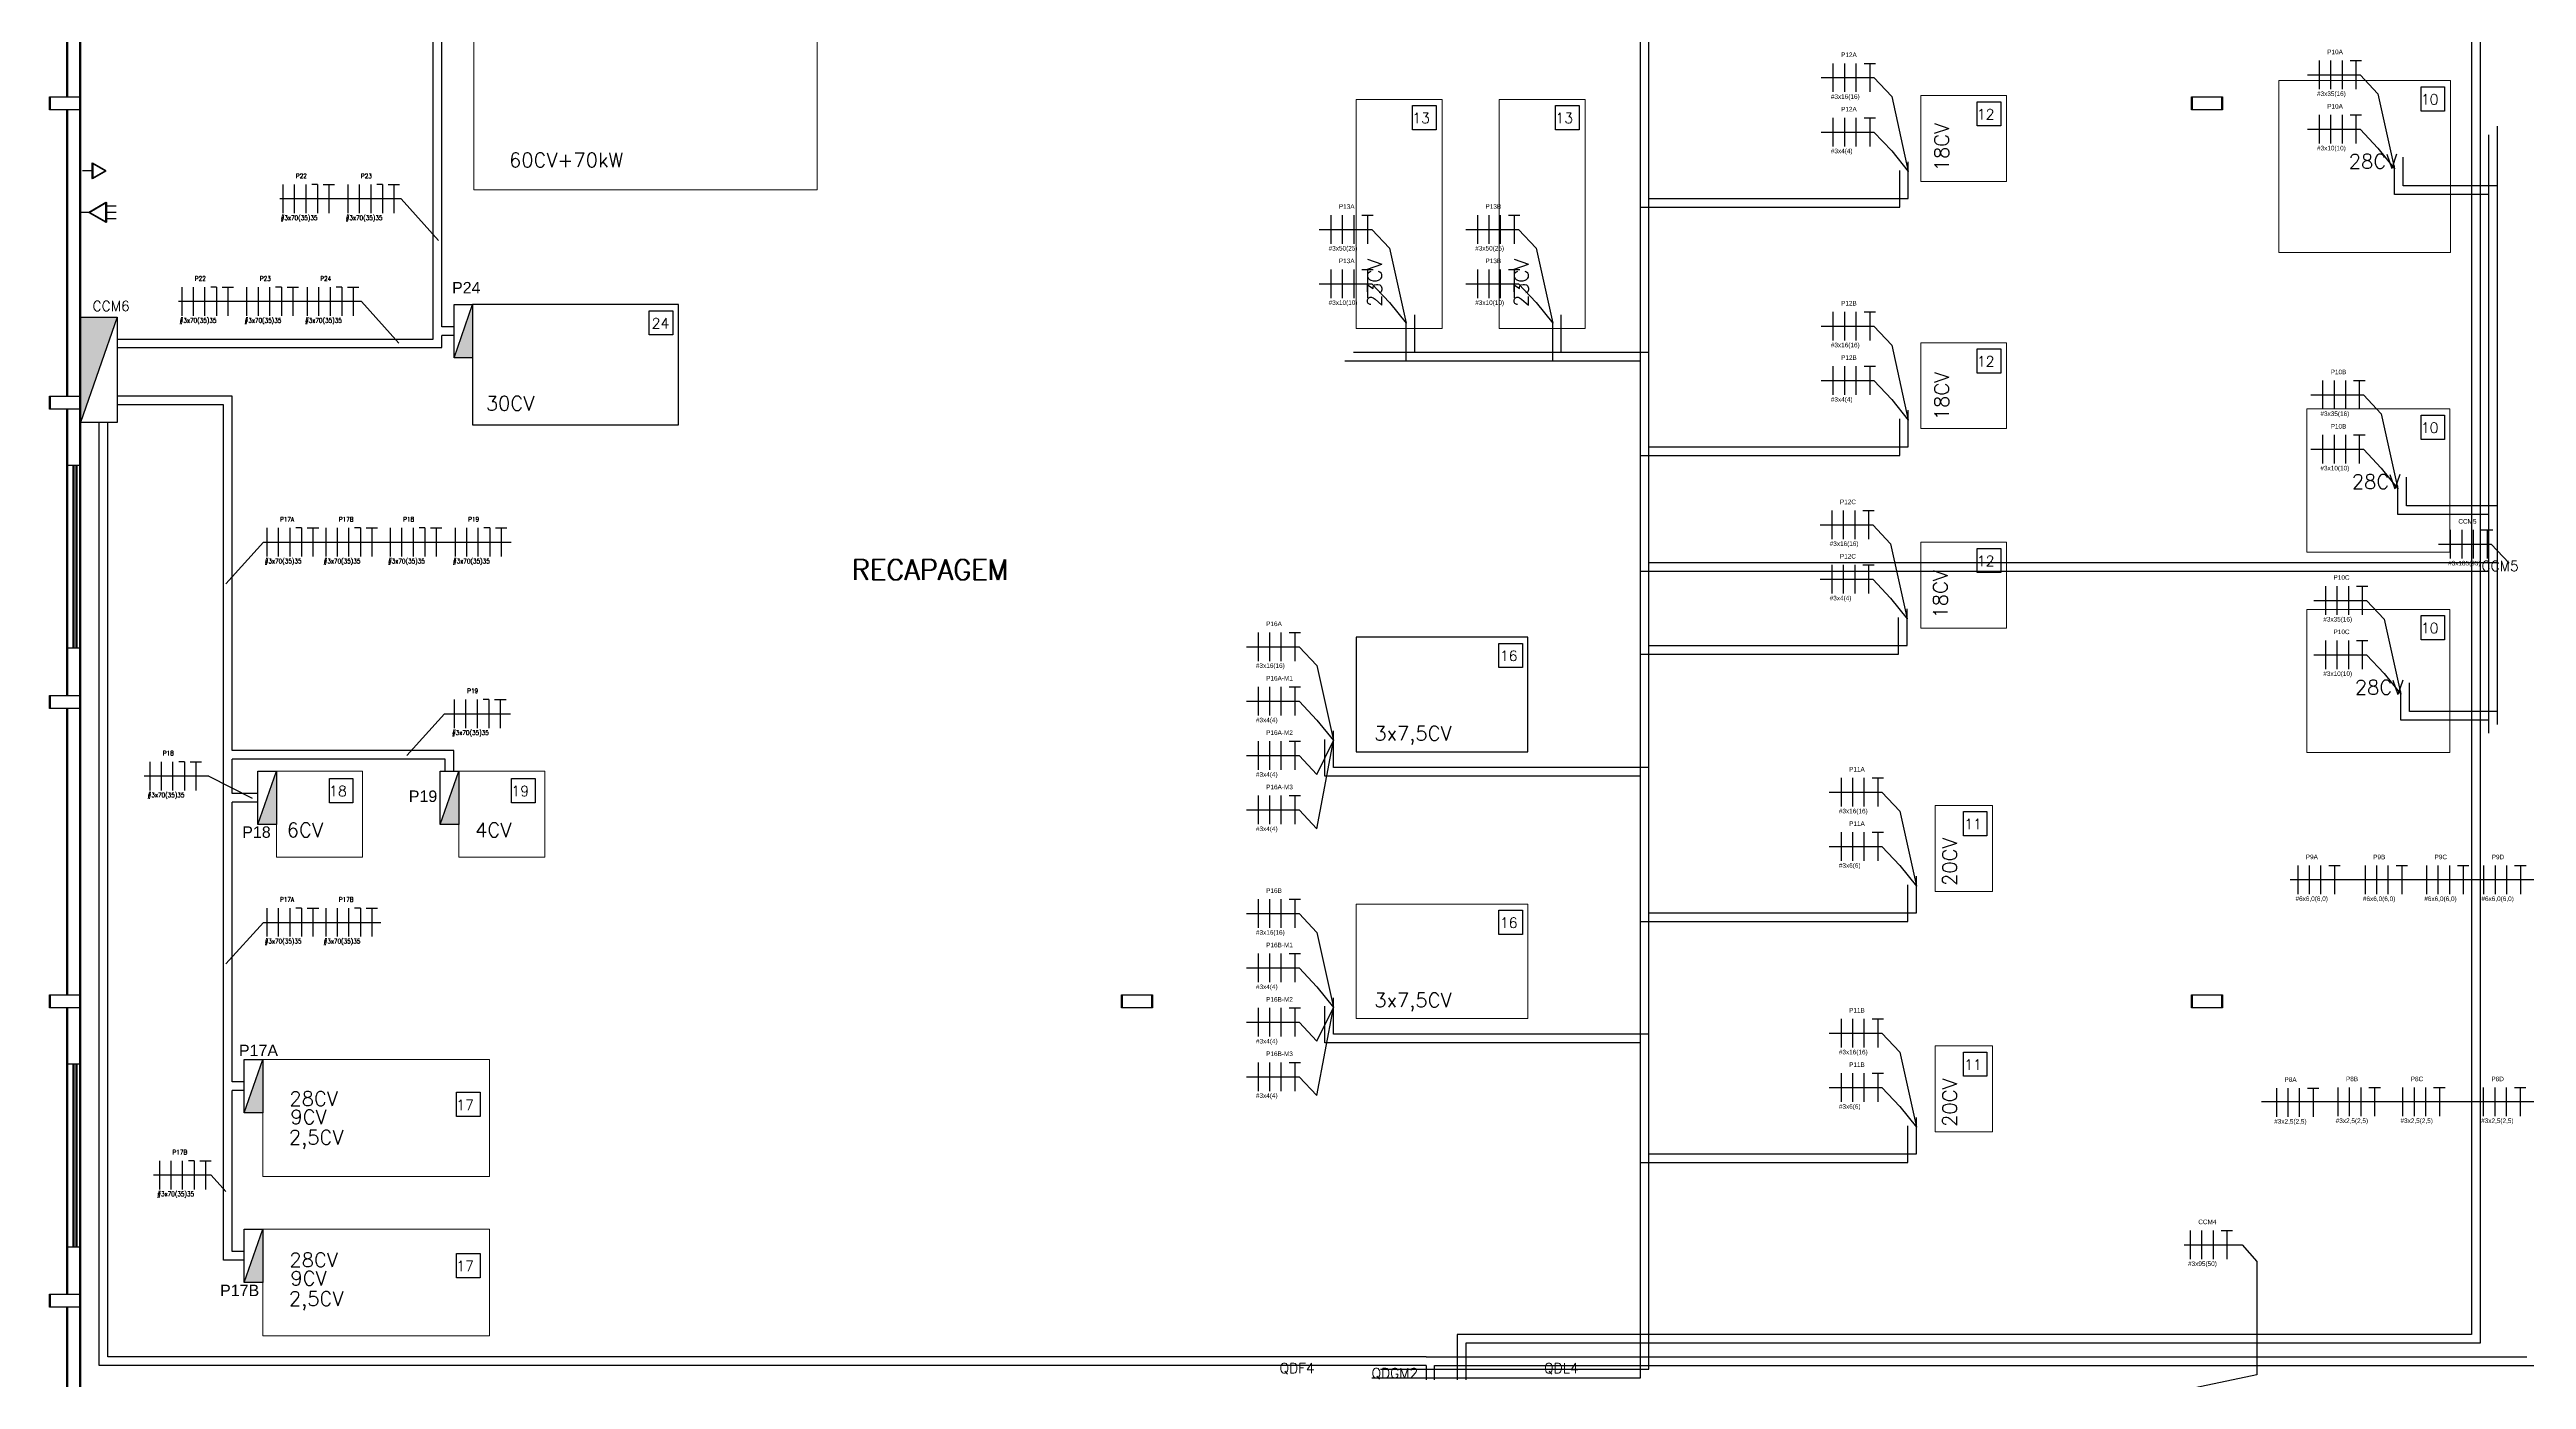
# Model space of a CAD drawing. Extents: x -646 to 641, y -554 to 322.
# Drawn here: x 224.07 to 267.32, y 150.26 to 173.49 of the extents above; entities that cross this region are included whole.
import ezdxf

# ---------------------------------------------------------------- set-up
doc = ezdxf.new("R2010")
doc.units = 0
doc.header["$MEASUREMENT"] = 0
for name, color, linetype in [('_ARQ', 5, 'Continuous'), ('_ARQ-TEXTO', 4, 'Continuous'), ('_COTAS', 4, 'Continuous'), ('_ELT-ELETROCALHAS', 1, 'Continuous'), ('_ELT-MAQUINAS-TEXTO', 4, 'Continuous'), ('_ELT-MÁQUINAS', 3, 'Continuous'), ('_ELT-PONTO', 2, 'Continuous'), ('_ELT-PONTO-TEXTO', 4, 'Continuous'), ('_ELT_ELETRODUTOS', 6, 'Continuous'), ('ELET_FIAÇÃO', 1, 'Continuous')]:
    doc.layers.add(name, color=color, linetype=linetype)
doc.styles.add('ARIAL', font='arial.ttf')
doc.styles.add('textstyle3', font='romans')
doc.styles.add('textstyle4', font='arial.ttf')
doc.styles.add('textstyle6', font='Standard')

# ---------------------------------------------------------------- blocks, each defined once
blk = doc.blocks.new('TOM_Trif_Baixa')
at = {"layer": '_ELT-PONTO'}
for p, q in [((-0.619, 0.111), (-0.459, 0.111)), ((-0.619, 0), (-0.459, 0)), ((-0.16, 0), (0, 0)), ((-0.619, -0.111), (-0.459, -0.111))]:
    blk.add_line(p, q, dxfattribs=at)
blk.add_lwpolyline([(-0.16, 0), (-0.459, 0.172), (-0.459, -0.172)], close=True, dxfattribs=at)
blk = doc.blocks.new('TOM_Monof_baixa')
at = {"layer": '_ELT-PONTO'}
for p, q in [((0.166, 0), (0, 0)), ((0.399, 0), (0.166, 0.135)), ((0.166, 0.135), (0.166, -0.135)), ((0.166, -0.135), (0.399, 0))]:
    blk.add_line(p, q, dxfattribs=at)
blk = doc.blocks.new('FIACAO_LAMP_ELETRO_3FNT')
at = {"layer": 'ELET_FIAÇÃO', "color": 4, "linetype": 'Continuous'}
for p, q in [((0, -0.25), (0, 0.25)), ((0.2, -0.25), (0.2, 0.25)), ((0.4, -0.25), (0.4, 0.25)), ((0.6, 0.25), (0.5, 0.25)), ((0.6, 0.25), (0.6, -0.25)), ((0.7, 0.25), (0.9, 0.25)), ((0.8, 0.25), (0.8, -0.25))]:
    blk.add_line(p, q, dxfattribs=at)
at = {"layer": 'ELET_FIAÇÃO', "color": 4, "linetype": 'Continuous', "style": 'textstyle4'}
for tag, p in [('C', (0.224, 0.36)), ('B', (-0.043, -0.37))]:
    blk.add_attdef(tag, p, '', height=0.08, dxfattribs=at)
blk = doc.blocks.new('FIACAO_LAMP_ELETRO_3FT')
at = {"layer": 'ELET_FIAÇÃO', "color": 4, "linetype": 'Continuous'}
for p, q in [((0, -0.25), (0, 0.25)), ((0.2, -0.25), (0.2, 0.25)), ((0.4, -0.25), (0.4, 0.25)), ((0.536, 0.25), (0.736, 0.25)), ((0.636, 0.25), (0.636, -0.25))]:
    blk.add_line(p, q, dxfattribs=at)
at = {"layer": 'ELET_FIAÇÃO', "color": 4, "linetype": 'Continuous', "style": 'textstyle4'}
for tag, p in [('C', (0.136, 0.36)), ('B', (-0.043, -0.37))]:
    blk.add_attdef(tag, p, '', height=0.08, dxfattribs=at)

msp = doc.modelspace()

# ---------------------------------------------------------------- hatches: boundary and pattern name
at = {"layer": '_ELT-PONTO', "linetype": 'Continuous', "transparency": 33554687}
msp.add_hatch(color=256, dxfattribs=at).paths.add_polyline_path([(224.611, 166.975), (225.248, 168.815), (224.611, 168.815)], flags=0)
at = {"layer": '_ELT-PONTO', "linetype": 'Continuous'}
h = msp.add_hatch(color=256, dxfattribs=at)
h.dxf.hatch_style = 1
h.paths.add_polyline_path([(231.455, 169.038), (231.133, 168.106), (231.455, 168.106)])
h = msp.add_hatch(color=256, dxfattribs=at)
h.dxf.hatch_style = 1
h.paths.add_polyline_path([(228.032, 160.887), (227.709, 159.955), (228.032, 159.955)])
h = msp.add_hatch(color=256, dxfattribs=at)
h.dxf.hatch_style = 1
h.paths.add_polyline_path([(231.216, 160.887), (230.893, 159.955), (231.216, 159.955)])
h = msp.add_hatch(color=256, dxfattribs=at)
h.dxf.hatch_style = 1
h.paths.add_polyline_path([(227.791, 155.851), (227.469, 154.919), (227.791, 154.919)])
h = msp.add_hatch(color=256, dxfattribs=at)
h.dxf.hatch_style = 1
h.paths.add_polyline_path([(227.791, 152.888), (227.469, 151.956), (227.791, 151.956)])

# ---------------------------------------------------------------- linework, layer by layer
at = {"layer": '_ARQ', "linetype": 'Continuous'}
for p, q in [((224.593, 185.821), (224.593, 149.257)), ((224.611, 185.821), (224.611, 149.257))]:
    msp.add_line(p, q, dxfattribs=at)
at = {"layer": '_ARQ'}
for p, q in [((224.364, 177.668), (224.364, 172.668)), ((224.382, 177.668), (224.382, 172.668)), ((224.364, 172.439), (224.364, 167.439)), ((224.382, 172.439), (224.382, 167.439)), ((224.364, 167.21), (224.364, 162.21)), ((224.382, 167.21), (224.382, 162.21)), ((224.39, 166.233), (224.593, 166.233)), ((224.408, 166.233), (224.611, 166.233)), ((224.475, 166.233), (224.475, 163.036)), ((224.493, 166.233), (224.493, 163.036)), ((224.528, 166.233), (224.528, 163.036)), ((224.546, 166.233), (224.546, 163.036)), ((224.593, 163.033), (224.39, 163.033)), ((224.611, 163.033), (224.408, 163.033)), ((224.364, 161.981), (224.364, 156.981)), ((224.382, 161.981), (224.382, 156.981)), ((224.364, 156.752), (224.364, 151.752)), ((224.382, 156.752), (224.382, 151.752)), ((224.39, 155.775), (224.593, 155.775)), ((224.408, 155.775), (224.611, 155.775)), ((224.475, 155.775), (224.475, 152.578)), ((224.493, 155.775), (224.493, 152.578)), ((224.528, 155.775), (224.528, 152.578)), ((224.546, 155.775), (224.546, 152.578)), ((224.593, 152.575), (224.39, 152.575)), ((224.611, 152.575), (224.408, 152.575)), ((224.364, 151.522), (224.364, 146.522)), ((224.382, 151.522), (224.382, 146.522))]:
    msp.add_line(p, q, dxfattribs=at)
for points in [[(224.069, 172.668), (224.593, 172.668), (224.593, 172.439), (224.069, 172.439)], [(224.087, 172.668), (224.611, 172.668), (224.611, 172.439), (224.087, 172.439)], [(261.477, 172.668), (262.001, 172.668), (262.001, 172.439), (261.477, 172.439)], [(261.495, 172.668), (262.019, 172.668), (262.019, 172.439), (261.495, 172.439)], [(224.069, 167.439), (224.593, 167.439), (224.593, 167.21), (224.069, 167.21)], [(224.087, 167.439), (224.611, 167.439), (224.611, 167.21), (224.087, 167.21)], [(224.069, 162.21), (224.593, 162.21), (224.593, 161.981), (224.069, 161.981)], [(224.087, 162.21), (224.611, 162.21), (224.611, 161.981), (224.087, 161.981)], [(224.069, 156.981), (224.593, 156.981), (224.593, 156.752), (224.069, 156.752)], [(224.087, 156.981), (224.611, 156.981), (224.611, 156.752), (224.087, 156.752)], [(242.789, 156.981), (243.314, 156.981), (243.314, 156.752), (242.789, 156.752)], [(242.807, 156.981), (243.332, 156.981), (243.332, 156.752), (242.807, 156.752)], [(261.477, 156.981), (262.001, 156.981), (262.001, 156.752), (261.477, 156.752)], [(261.495, 156.981), (262.019, 156.981), (262.019, 156.752), (261.495, 156.752)], [(224.069, 151.752), (224.593, 151.752), (224.593, 151.522), (224.069, 151.522)], [(224.087, 151.752), (224.611, 151.752), (224.611, 151.522), (224.087, 151.522)]]:
    msp.add_lwpolyline(points, close=True, dxfattribs=at)
at = {"layer": '_ELT-ELETROCALHAS', "color": 254, "true_color": 0xfeeab9}
for p, q in [((248.108, 150.654), (267.332, 150.654)), ((248.108, 150.504), (248.108, 150.254)), ((248.258, 150.504), (267.482, 150.504))]:
    msp.add_line(p, q, dxfattribs=at)
at = {"layer": '_ELT-ELETROCALHAS', "color": 254}
for points in [[(247.16, 150.29), (251.85, 150.29), (251.85, 185.2)], [(247.31, 150.44), (252, 150.44), (252, 185.35)], [(266.67, 161.55), (266.67, 172)], [(266.82, 161.7), (266.82, 172.15)], [(251.85, 164.38), (266.67, 164.38)], [(252, 164.53), (266.82, 164.53)]]:
    msp.add_lwpolyline(points, dxfattribs=at)
at = {"layer": '_ELT-ELETROCALHAS', "color": 116, "true_color": 0x136734}
for points in [[(268.168, 181.355), (266.367, 181.355), (266.367, 151.048), (248.653, 151.048), (248.653, 150.254)], [(268.168, 181.205), (266.517, 181.205), (266.517, 150.898), (248.803, 150.898), (248.803, 150.254)]]:
    msp.add_lwpolyline(points, dxfattribs=at)
at = {"layer": '_ELT-ELETROCALHAS', "color": 32, "true_color": 0xcd6928}
for points in [[(225.248, 168.435), (230.771, 168.435), (230.771, 180.152)], [(230.921, 168.647), (230.921, 175.097)], [(225.248, 168.285), (230.921, 168.285), (230.921, 168.497)], [(231.133, 168.647), (230.921, 168.647)], [(231.133, 168.497), (230.921, 168.497)], [(227.257, 161.249), (227.257, 167.435), (225.248, 167.435)], [(227.257, 152.347), (227.107, 152.347), (227.107, 167.285), (225.248, 167.285)], [(231.129, 161.099), (231.129, 161.249), (227.257, 161.249)], [(230.979, 161.099), (227.257, 161.099)], [(227.257, 160.496), (227.257, 161.099)], [(230.979, 160.887), (230.979, 161.099)], [(231.129, 160.887), (231.129, 161.099)], [(227.709, 160.496), (227.257, 160.496)], [(227.709, 160.346), (227.257, 160.346)], [(227.257, 155.46), (227.257, 160.346)], [(227.469, 155.46), (227.257, 155.46)], [(227.469, 155.31), (227.257, 155.31)], [(227.257, 152.497), (227.257, 155.31)], [(227.469, 152.497), (227.257, 152.497)], [(227.469, 152.347), (227.257, 152.347)]]:
    msp.add_lwpolyline(points, dxfattribs=at)
at = {"layer": '_ELT-ELETROCALHAS', "color": 32}
for points in [[(251.85, 170.74), (256.38, 170.74), (256.38, 171.38)], [(252, 170.89), (256.53, 170.89), (256.53, 171.53)], [(266.67, 170.96), (265.02, 170.96), (265.02, 171.46)], [(266.82, 171.11), (265.17, 171.11), (265.17, 171.61)], [(247.76, 168.05), (247.76, 168.71)], [(247.91, 168.2), (247.91, 168.86)], [(250.32, 168.05), (250.32, 168.71)], [(250.47, 168.2), (250.47, 168.86)], [(251.85, 168.05), (246.69, 168.05)], [(252, 168.2), (246.84, 168.2)], [(251.85, 166.4), (256.38, 166.4), (256.38, 167.04)], [(252, 166.55), (256.53, 166.55), (256.53, 167.19)], [(266.67, 165.37), (265.08, 165.37), (265.08, 165.87)], [(266.82, 165.52), (265.23, 165.52), (265.23, 166.02)], [(251.85, 162.93), (256.36, 162.93), (256.36, 163.57)], [(252, 163.08), (256.51, 163.08), (256.51, 163.72)], [(266.67, 161.78), (265.13, 161.78), (265.13, 162.28)], [(266.82, 161.93), (265.28, 161.93), (265.28, 162.43)], [(251.85, 160.8), (246.34, 160.8), (246.34, 161.44)], [(252, 160.95), (246.49, 160.95), (246.49, 161.59)], [(251.85, 158.26), (256.52, 158.26), (256.52, 158.9)], [(252, 158.41), (256.67, 158.41), (256.67, 159.05)], [(251.85, 156.14), (246.34, 156.14), (246.34, 156.78)], [(252, 156.29), (246.49, 156.29), (246.49, 156.93)], [(251.85, 154.05), (256.52, 154.05), (256.52, 154.69)], [(252, 154.2), (256.67, 154.2), (256.67, 154.84)]]:
    msp.add_lwpolyline(points, dxfattribs=at)
at = {"layer": '_ELT-ELETROCALHAS', "color": 254, "true_color": 0xfeeab9}
for points in [[(248.108, 150.504), (224.934, 150.504), (224.934, 166.975)], [(248.108, 150.654), (225.084, 150.654), (225.084, 166.975)], [(248.258, 150.254), (248.258, 150.504)]]:
    msp.add_lwpolyline(points, dxfattribs=at)
at = {"layer": '_ELT-MAQUINAS-TEXTO'}
for points in [[(265.484, 172.84), (265.896, 172.84), (265.896, 172.417), (265.484, 172.417)], [(247.87, 172.512), (248.283, 172.512), (248.283, 172.09), (247.87, 172.09)], [(250.37, 172.512), (250.783, 172.512), (250.783, 172.09), (250.37, 172.09)], [(257.73, 172.578), (258.143, 172.578), (258.143, 172.156), (257.73, 172.156)], [(234.538, 168.929), (234.951, 168.929), (234.951, 168.507), (234.538, 168.507)], [(257.73, 168.262), (258.143, 168.262), (258.143, 167.839), (257.73, 167.839)], [(265.484, 167.105), (265.896, 167.105), (265.896, 166.682), (265.484, 166.682)], [(257.73, 164.778), (258.143, 164.778), (258.143, 164.356), (257.73, 164.356)], [(265.484, 163.605), (265.896, 163.605), (265.896, 163.182), (265.484, 163.182)], [(249.381, 163.119), (249.794, 163.119), (249.794, 162.697), (249.381, 162.697)], [(228.955, 160.759), (229.368, 160.759), (229.368, 160.336), (228.955, 160.336)], [(232.139, 160.759), (232.551, 160.759), (232.551, 160.336), (232.139, 160.336)], [(257.491, 160.18), (257.903, 160.18), (257.903, 159.757), (257.491, 159.757)], [(249.381, 158.458), (249.794, 158.458), (249.794, 158.036), (249.381, 158.036)], [(257.491, 155.98), (257.903, 155.98), (257.903, 155.557), (257.491, 155.557)], [(231.174, 155.277), (231.587, 155.277), (231.587, 154.854), (231.174, 154.854)], [(231.174, 152.459), (231.587, 152.459), (231.587, 152.037), (231.174, 152.037)]]:
    msp.add_lwpolyline(points, close=True, dxfattribs=at)
at = {"layer": '_ELT-MÁQUINAS', "color": 4, "lineweight": 0}
for points in [[(231.477, 175.638), (237.477, 175.638), (237.477, 171.038), (231.477, 171.038)], [(246.887, 172.62), (248.387, 172.62), (248.387, 168.62), (246.887, 168.62)], [(249.387, 172.62), (250.887, 172.62), (250.887, 168.62), (249.387, 168.62)], [(256.747, 171.187), (258.247, 171.187), (258.247, 172.687), (256.747, 172.687)], [(263.001, 169.948), (266.001, 169.948), (266.001, 172.948), (263.001, 172.948)], [(256.747, 166.87), (258.247, 166.87), (258.247, 168.37), (256.747, 168.37)], [(263.488, 164.713), (265.988, 164.713), (265.988, 167.213), (263.488, 167.213)], [(256.747, 163.387), (258.247, 163.387), (258.247, 164.887), (256.747, 164.887)], [(263.488, 161.213), (265.988, 161.213), (265.988, 163.713), (263.488, 163.713)], [(228.032, 159.387), (229.532, 159.387), (229.532, 160.887), (228.032, 160.887)], [(231.216, 159.387), (232.716, 159.387), (232.716, 160.887), (231.216, 160.887)], [(256.997, 158.787), (257.997, 158.787), (257.997, 160.287), (256.997, 160.287)], [(246.887, 156.565), (249.887, 156.565), (249.887, 158.565), (246.887, 158.565)], [(227.791, 153.804), (231.751, 153.804), (231.751, 155.851), (227.791, 155.851)], [(256.997, 154.587), (257.997, 154.587), (257.997, 156.087), (256.997, 156.087)], [(227.791, 151.024), (231.751, 151.024), (231.751, 152.888), (227.791, 152.888)]]:
    msp.add_lwpolyline(points, close=True, dxfattribs=at)
at = {"layer": '_ELT-MÁQUINAS', "color": 4}
for points in [[(231.455, 166.938), (235.055, 166.938), (235.055, 169.038), (231.455, 169.038)], [(246.887, 161.226), (249.887, 161.226), (249.887, 163.226), (246.887, 163.226)]]:
    msp.add_lwpolyline(points, close=True, dxfattribs=at)
at = {"layer": '_ELT-PONTO', "linetype": 'Continuous'}
for p, q in [((225.248, 168.815), (224.611, 166.975)), ((231.133, 168.106), (231.455, 169.038)), ((227.709, 159.955), (228.032, 160.887)), ((230.893, 159.955), (231.216, 160.887)), ((227.469, 154.919), (227.791, 155.851)), ((227.469, 151.956), (227.791, 152.888))]:
    msp.add_line(p, q, dxfattribs=at)
for points in [[(224.611, 168.815), (225.248, 168.815), (225.248, 166.975), (224.611, 166.975)], [(231.455, 168.106), (231.133, 168.106), (231.133, 169.038), (231.455, 169.038)], [(228.032, 159.955), (227.709, 159.955), (227.709, 160.887), (228.032, 160.887)], [(231.216, 159.955), (230.893, 159.955), (230.893, 160.887), (231.216, 160.887)], [(227.791, 154.919), (227.469, 154.919), (227.469, 155.851), (227.791, 155.851)], [(227.791, 151.956), (227.469, 151.956), (227.469, 152.888), (227.791, 152.888)]]:
    msp.add_lwpolyline(points, close=True, dxfattribs=at)
at = {"layer": 'ELET_FIAÇÃO', "color": 7}
for p, q in [((263.5, 173.05), (264.42, 173.05)), ((255.01, 173), (255.93, 173)), ((256.24, 172.67), (256.53, 171.36)), ((264.73, 172.72), (265.02, 171.41)), ((255.01, 172.05), (255.93, 172.05)), ((263.5, 172.1), (264.42, 172.1)), ((264.73, 171.77), (265.02, 171.41)), ((256.24, 171.72), (256.53, 171.36)), ((246.24, 170.35), (247.16, 170.35)), ((247.47, 170.02), (247.76, 168.71)), ((248.8, 170.35), (249.72, 170.35)), ((250.03, 170.02), (250.32, 168.71)), ((246.24, 169.4), (247.16, 169.4)), ((248.8, 169.4), (249.72, 169.4)), ((247.47, 169.07), (247.76, 168.71)), ((250.03, 169.07), (250.32, 168.71)), ((255.01, 168.66), (255.93, 168.66)), ((256.24, 168.33), (256.53, 167.02)), ((255.01, 167.71), (255.93, 167.71)), ((263.56, 167.46), (264.48, 167.46)), ((256.24, 167.38), (256.53, 167.02)), ((264.79, 167.13), (265.08, 165.82)), ((263.56, 166.51), (264.48, 166.51)), ((264.79, 166.18), (265.08, 165.82)), ((254.99, 165.19), (255.91, 165.19)), ((256.22, 164.86), (256.51, 163.55)), ((265.79, 164.85), (266.71, 164.85)), ((254.99, 164.24), (255.91, 164.24)), ((256.22, 163.91), (256.51, 163.55)), ((263.61, 163.87), (264.53, 163.87)), ((264.84, 163.54), (265.13, 162.23)), ((244.97, 163.06), (245.89, 163.06)), ((246.2, 162.73), (246.49, 161.42)), ((263.61, 162.92), (264.53, 162.92)), ((264.84, 162.59), (265.13, 162.23)), ((244.97, 162.11), (245.89, 162.11)), ((246.2, 161.78), (246.49, 161.42)), ((246.2, 160.83), (246.49, 161.42)), ((246.2, 159.88), (246.49, 161.42)), ((244.97, 161.16), (245.89, 161.16)), ((255.15, 160.52), (256.07, 160.52)), ((244.97, 160.21), (245.89, 160.21)), ((256.38, 160.19), (256.67, 158.88)), ((255.15, 159.57), (256.07, 159.57)), ((256.38, 159.24), (256.67, 158.88)), ((244.97, 158.4), (245.89, 158.4)), ((246.2, 158.07), (246.49, 156.76)), ((244.97, 157.45), (245.89, 157.45)), ((246.2, 157.12), (246.49, 156.76)), ((246.2, 156.17), (246.49, 156.76)), ((246.2, 155.22), (246.49, 156.76)), ((244.97, 156.5), (245.89, 156.5)), ((255.15, 156.31), (256.07, 156.31)), ((256.38, 155.98), (256.67, 154.67)), ((244.97, 155.55), (245.89, 155.55)), ((255.15, 155.36), (256.07, 155.36)), ((256.38, 155.03), (256.67, 154.67))]:
    msp.add_line(p, q, dxfattribs=at)
for points in [[(264.42, 173.05), (264.73, 172.72)], [(255.93, 173), (256.24, 172.67)], [(255.93, 172.05), (256.24, 171.72)], [(264.42, 172.1), (264.73, 171.77)], [(247.16, 170.35), (247.47, 170.02)], [(249.72, 170.35), (250.03, 170.02)], [(247.16, 169.4), (247.47, 169.07)], [(249.72, 169.4), (250.03, 169.07)], [(255.93, 168.66), (256.24, 168.33)], [(255.93, 167.71), (256.24, 167.38)], [(264.48, 167.46), (264.79, 167.13)], [(264.48, 166.51), (264.79, 166.18)], [(255.91, 165.19), (256.22, 164.86)], [(266.71, 164.85), (267.02, 164.52)], [(255.91, 164.24), (256.22, 163.91)], [(264.53, 163.87), (264.84, 163.54)], [(245.89, 163.06), (246.2, 162.73)], [(264.53, 162.92), (264.84, 162.59)], [(245.89, 162.11), (246.2, 161.78)], [(245.89, 161.16), (246.2, 160.83)], [(256.07, 160.52), (256.38, 160.19)], [(245.89, 160.21), (246.2, 159.88)], [(256.07, 159.57), (256.38, 159.24)], [(245.89, 158.4), (246.2, 158.07)], [(245.89, 157.45), (246.2, 157.12)], [(245.89, 156.5), (246.2, 156.17)], [(256.07, 156.31), (256.38, 155.98)], [(245.89, 155.55), (246.2, 155.22)], [(256.07, 155.36), (256.38, 155.03)], [(261.348, 152.614), (262.358, 152.614)]]:
    msp.add_lwpolyline(points, dxfattribs=at)
at = {"layer": 'ELET_FIAÇÃO', "color": 7, "linetype": 'Continuous'}
for points in [[(230.208, 170.883), (228.089, 170.883)], [(230.208, 170.883), (230.862, 170.157)], [(229.518, 169.09), (226.323, 169.09)], [(229.518, 169.09), (230.171, 168.364)], [(227.803, 164.886), (227.149, 164.16)], [(227.803, 164.886), (232.131, 164.886)], [(230.965, 161.889), (230.311, 161.163)], [(230.965, 161.889), (232.116, 161.889)], [(226.848, 160.8), (225.72, 160.8)], [(226.848, 160.8), (227.606, 160.416)], [(267.82, 158.988), (263.201, 158.988)], [(227.803, 158.246), (227.149, 157.52)], [(227.803, 158.246), (229.857, 158.246)], [(267.82, 155.111), (262.696, 155.111)], [(226.89, 153.832), (225.884, 153.832)], [(226.89, 153.832), (227.15, 153.543)], [(262.358, 152.614), (262.618, 152.324), (262.618, 150.344), (261.428, 150.094)]]:
    msp.add_lwpolyline(points, dxfattribs=at)

# ---------------------------------------------------------------- block references
at = {"layer": '_COTAS', "linetype": 'Continuous'}
for p in [(224.642, 171.372), (224.66, 171.372)]:
    msp.add_blockref('TOM_Monof_baixa', p, dxfattribs=at)
at = {"layer": '_COTAS', "linetype": 'Continuous', "rotation": 180}
for p in [(224.593, 170.647), (224.611, 170.647)]:
    msp.add_blockref('TOM_Trif_Baixa', p, dxfattribs=at)
at = {"layer": '_ELT_ELETRODUTOS', "color": 116, "true_color": 0x136734}
for p, values in [((263.71, 173.05), {'B': '#3x35(16)', 'C': 'P10A'}), ((255.22, 173), {'B': '#3x16(16)', 'C': 'P12A'}), ((255.22, 172.05), {'B': '#3x4(4)', 'C': 'P12A'}), ((263.71, 172.1), {'B': '#3x10(10)', 'C': 'P10A'}), ((246.45, 170.35), {'B': '#3x50(25)', 'C': 'P13A'}), ((249.01, 170.35), {'B': '#3x50(25)', 'C': 'P13B'}), ((246.45, 169.4), {'B': '#3x10(10)', 'C': 'P13A'}), ((249.01, 169.4), {'B': '#3x10(10)', 'C': 'P13B'}), ((255.22, 168.66), {'B': '#3x16(16)', 'C': 'P12B'}), ((255.22, 167.71), {'B': '#3x4(4)', 'C': 'P12B'}), ((263.77, 167.46), {'B': '#3x35(16)', 'C': 'P10B'}), ((263.77, 166.51), {'B': '#3x10(10)', 'C': 'P10B'}), ((255.2, 165.19), {'B': '#3x16(16)', 'C': 'P12C'}), ((266, 164.85), {'B': '#3x185(95)', 'C': 'CCM5'}), ((255.2, 164.24), {'B': '#3x4(4)', 'C': 'P12C'}), ((263.82, 163.87), {'B': '#3x35(16)', 'C': 'P10C'}), ((245.18, 163.06), {'B': '#3x16(16)', 'C': 'P16A'}), ((263.82, 162.92), {'B': '#3x10(10)', 'C': 'P10C'}), ((245.18, 162.11), {'B': '#3x4(4)', 'C': 'P16A-M1'}), ((245.18, 161.16), {'B': '#3x4(4)', 'C': 'P16A-M2'}), ((255.36, 160.52), {'B': '#3x16(16)', 'C': 'P11A'}), ((245.18, 160.21), {'B': '#3x4(4)', 'C': 'P16A-M3'}), ((255.36, 159.57), {'B': '#3x6(6)', 'C': 'P11A'}), ((263.335, 158.989), {'B': '#6x6,0(6,0)', 'C': 'P9A'}), ((264.512, 158.988), {'B': '#6x6,0(6,0)', 'C': 'P9B'}), ((265.584, 158.988), {'B': '#6x6,0(6,0)', 'C': 'P9C'}), ((266.582, 158.988), {'B': '#6x6,0(6,0)', 'C': 'P9D'}), ((245.18, 158.4), {'B': '#3x16(16)', 'C': 'P16B'}), ((245.18, 157.45), {'B': '#3x4(4)', 'C': 'P16B-M1'}), ((245.18, 156.5), {'B': '#3x4(4)', 'C': 'P16B-M2'}), ((255.36, 156.31), {'B': '#3x16(16)', 'C': 'P11B'}), ((245.18, 155.55), {'B': '#3x4(4)', 'C': 'P16B-M3'}), ((255.36, 155.36), {'B': '#3x6(6)', 'C': 'P11B'}), ((262.963, 155.1), {'B': '#3x2,5(2,5)', 'C': 'P8A'}), ((264.037, 155.111), {'B': '#3x2,5(2,5)', 'C': 'P8B'}), ((265.168, 155.111), {'B': '#3x2,5(2,5)', 'C': 'P8C'}), ((266.577, 155.111), {'B': '#3x2,5(2,5)', 'C': 'P8D'})]:
    msp.add_blockref('FIACAO_LAMP_ELETRO_3FT', p, dxfattribs=at).add_auto_attribs(values)
at = {"layer": '_ELT_ELETRODUTOS', "linetype": 'Continuous'}
ref = msp.add_blockref('FIACAO_LAMP_ELETRO_3FNT', (228.148, 170.883), dxfattribs=at)
ref.add_attrib('C', 'P22', (228.372, 171.243), dxfattribs={"layer": 'ELET_FIAÇÃO', "color": 4, "linetype": 'Continuous', "height": 0.08, "style": 'textstyle6'})
ref.add_attrib('B', '#3x70(35)35', (228.105, 170.513), dxfattribs={"layer": 'ELET_FIAÇÃO', "color": 4, "linetype": 'Continuous', "height": 0.08, "style": 'textstyle6'})
ref = msp.add_blockref('FIACAO_LAMP_ELETRO_3FNT', (229.283, 170.883), dxfattribs=at)
ref.add_attrib('C', 'P23', (229.507, 171.243), dxfattribs={"layer": 'ELET_FIAÇÃO', "color": 4, "linetype": 'Continuous', "height": 0.08, "style": 'textstyle6'})
ref.add_attrib('B', '#3x70(35)35', (229.24, 170.513), dxfattribs={"layer": 'ELET_FIAÇÃO', "color": 4, "linetype": 'Continuous', "height": 0.08, "style": 'textstyle6'})
ref = msp.add_blockref('FIACAO_LAMP_ELETRO_3FNT', (226.383, 169.09), dxfattribs=at)
ref.add_attrib('C', 'P22', (226.607, 169.45), dxfattribs={"layer": 'ELET_FIAÇÃO', "color": 4, "linetype": 'Continuous', "height": 0.08, "style": 'textstyle6'})
ref.add_attrib('B', '#3x70(35)35', (226.34, 168.72), dxfattribs={"layer": 'ELET_FIAÇÃO', "color": 4, "linetype": 'Continuous', "height": 0.08, "style": 'textstyle6'})
ref = msp.add_blockref('FIACAO_LAMP_ELETRO_3FNT', (227.517, 169.09), dxfattribs=at)
ref.add_attrib('C', 'P23', (227.741, 169.45), dxfattribs={"layer": 'ELET_FIAÇÃO', "color": 4, "linetype": 'Continuous', "height": 0.08, "style": 'textstyle6'})
ref.add_attrib('B', '#3x70(35)35', (227.474, 168.72), dxfattribs={"layer": 'ELET_FIAÇÃO', "color": 4, "linetype": 'Continuous', "height": 0.08, "style": 'textstyle6'})
ref = msp.add_blockref('FIACAO_LAMP_ELETRO_3FNT', (228.573, 169.09), dxfattribs=at)
ref.add_attrib('C', 'P24', (228.797, 169.45), dxfattribs={"layer": 'ELET_FIAÇÃO', "color": 4, "linetype": 'Continuous', "height": 0.08, "style": 'textstyle6'})
ref.add_attrib('B', '#3x70(35)35', (228.53, 168.72), dxfattribs={"layer": 'ELET_FIAÇÃO', "color": 4, "linetype": 'Continuous', "height": 0.08, "style": 'textstyle6'})
ref = msp.add_blockref('FIACAO_LAMP_ELETRO_3FNT', (227.869, 164.886), dxfattribs=at)
ref.add_attrib('C', 'P17A', (228.093, 165.246), dxfattribs={"layer": 'ELET_FIAÇÃO', "color": 4, "linetype": 'Continuous', "height": 0.08, "style": 'textstyle6'})
ref.add_attrib('B', '#3x70(35)35', (227.826, 164.516), dxfattribs={"layer": 'ELET_FIAÇÃO', "color": 4, "linetype": 'Continuous', "height": 0.08, "style": 'textstyle6'})
ref = msp.add_blockref('FIACAO_LAMP_ELETRO_3FNT', (228.897, 164.886), dxfattribs=at)
ref.add_attrib('C', 'P17B', (229.121, 165.246), dxfattribs={"layer": 'ELET_FIAÇÃO', "color": 4, "linetype": 'Continuous', "height": 0.08, "style": 'textstyle6'})
ref.add_attrib('B', '#3x70(35)35', (228.854, 164.516), dxfattribs={"layer": 'ELET_FIAÇÃO', "color": 4, "linetype": 'Continuous', "height": 0.08, "style": 'textstyle6'})
ref = msp.add_blockref('FIACAO_LAMP_ELETRO_3FNT', (230.022, 164.886), dxfattribs=at)
ref.add_attrib('C', 'P18', (230.246, 165.246), dxfattribs={"layer": 'ELET_FIAÇÃO', "color": 4, "linetype": 'Continuous', "height": 0.08, "style": 'textstyle6'})
ref.add_attrib('B', '#3x70(35)35', (229.979, 164.516), dxfattribs={"layer": 'ELET_FIAÇÃO', "color": 4, "linetype": 'Continuous', "height": 0.08, "style": 'textstyle6'})
ref = msp.add_blockref('FIACAO_LAMP_ELETRO_3FNT', (231.156, 164.886), dxfattribs=at)
ref.add_attrib('C', 'P19', (231.38, 165.246), dxfattribs={"layer": 'ELET_FIAÇÃO', "color": 4, "linetype": 'Continuous', "height": 0.08, "style": 'textstyle6'})
ref.add_attrib('B', '#3x70(35)35', (231.113, 164.516), dxfattribs={"layer": 'ELET_FIAÇÃO', "color": 4, "linetype": 'Continuous', "height": 0.08, "style": 'textstyle6'})
ref = msp.add_blockref('FIACAO_LAMP_ELETRO_3FNT', (231.141, 161.889), dxfattribs=at)
ref.add_attrib('C', 'P19', (231.364, 162.249), dxfattribs={"layer": 'ELET_FIAÇÃO', "color": 4, "linetype": 'Continuous', "height": 0.08, "style": 'textstyle6'})
ref.add_attrib('B', '#3x70(35)35', (231.097, 161.519), dxfattribs={"layer": 'ELET_FIAÇÃO', "color": 4, "linetype": 'Continuous', "height": 0.08, "style": 'textstyle6'})
ref = msp.add_blockref('FIACAO_LAMP_ELETRO_3FNT', (225.824, 160.8), dxfattribs=at)
ref.add_attrib('C', 'P18', (226.048, 161.16), dxfattribs={"layer": 'ELET_FIAÇÃO', "color": 4, "linetype": 'Continuous', "height": 0.08, "style": 'textstyle6'})
ref.add_attrib('B', '#3x70(35)35', (225.781, 160.43), dxfattribs={"layer": 'ELET_FIAÇÃO', "color": 4, "linetype": 'Continuous', "height": 0.08, "style": 'textstyle6'})
ref = msp.add_blockref('FIACAO_LAMP_ELETRO_3FNT', (227.869, 158.246), dxfattribs=at)
ref.add_attrib('C', 'P17A', (228.093, 158.606), dxfattribs={"layer": 'ELET_FIAÇÃO', "color": 4, "linetype": 'Continuous', "height": 0.08, "style": 'textstyle6'})
ref.add_attrib('B', '#3x70(35)35', (227.826, 157.876), dxfattribs={"layer": 'ELET_FIAÇÃO', "color": 4, "linetype": 'Continuous', "height": 0.08, "style": 'textstyle6'})
ref = msp.add_blockref('FIACAO_LAMP_ELETRO_3FNT', (228.897, 158.246), dxfattribs=at)
ref.add_attrib('C', 'P17B', (229.121, 158.606), dxfattribs={"layer": 'ELET_FIAÇÃO', "color": 4, "linetype": 'Continuous', "height": 0.08, "style": 'textstyle6'})
ref.add_attrib('B', '#3x70(35)35', (228.854, 157.876), dxfattribs={"layer": 'ELET_FIAÇÃO', "color": 4, "linetype": 'Continuous', "height": 0.08, "style": 'textstyle6'})
ref = msp.add_blockref('FIACAO_LAMP_ELETRO_3FNT', (225.993, 153.832), dxfattribs=at)
ref.add_attrib('C', 'P17B', (226.217, 154.192), dxfattribs={"layer": 'ELET_FIAÇÃO', "color": 4, "linetype": 'Continuous', "height": 0.08, "style": 'textstyle6'})
ref.add_attrib('B', '#3x70(35)35', (225.95, 153.462), dxfattribs={"layer": 'ELET_FIAÇÃO', "color": 4, "linetype": 'Continuous', "height": 0.08, "style": 'textstyle6'})
at = {"layer": '_ELT_ELETRODUTOS'}
ref = msp.add_blockref('FIACAO_LAMP_ELETRO_3FT', (261.458, 152.614), dxfattribs=at)
ref.add_attrib('C', 'CCM4', (261.594, 152.974), dxfattribs={"layer": 'ELET_FIAÇÃO', "color": 4, "height": 0.08, "style": 'textstyle4'})
ref.add_attrib('B', '#3x95(50)', (261.415, 152.244), dxfattribs={"layer": 'ELET_FIAÇÃO', "color": 4, "height": 0.08, "style": 'textstyle4'})

# ---------------------------------------------------------------- texts
at = {"layer": '_ARQ-TEXTO', "style": 'textstyle3'}
for p in [(238.073, 164.231), (238.091, 164.231)]:
    msp.add_text('RECAPAGEM', height=0.35, dxfattribs=at).set_placement(p)
at = {"layer": '_ELT-MAQUINAS-TEXTO', "style": 'textstyle3'}
for s, height, p in [('10', 0.18, (265.48, 172.531)), ('13', 0.18, (247.867, 172.203)), ('13', 0.18, (250.367, 172.203)), ('12', 0.18, (257.726, 172.27)), ('60CV+70kW', 0.25, (232.093, 171.436)), ('28CV', 0.25, (264.222, 171.412)), ('24', 0.18, (234.584, 168.62)), ('12', 0.18, (257.726, 167.953)), ('30CV', 0.25, (231.689, 167.187)), ('10', 0.18, (265.48, 166.796)), ('28CV', 0.25, (264.275, 165.819)), ('12', 0.18, (257.726, 164.47)), ('10', 0.18, (265.48, 163.296)), ('16', 0.18, (249.397, 162.811)), ('28CV', 0.25, (264.328, 162.227)), ('3x7,5CV', 0.25, (247.203, 161.423)), ('18', 0.18, (228.951, 160.45)), ('19', 0.18, (232.135, 160.45)), ('11', 0.18, (257.506, 159.872)), ('6CV', 0.25, (228.212, 159.736)), ('4CV', 0.25, (231.501, 159.736)), ('16', 0.18, (249.397, 158.15)), ('3x7,5CV', 0.25, (247.203, 156.762)), ('11', 0.18, (257.506, 155.672)), ('28CV', 0.25, (228.257, 155.043)), ('9CV', 0.25, (228.275, 154.723)), ('17', 0.18, (231.171, 154.968)), ('2,5CV', 0.25, (228.248, 154.366)), ('28CV', 0.25, (228.257, 152.226)), ('17', 0.18, (231.171, 152.151)), ('9CV', 0.25, (228.275, 151.905)), ('2,5CV', 0.25, (228.248, 151.549))]:
    msp.add_text(s, height=height, dxfattribs=at).set_placement(p)
for s, p in [('18CV', (257.239, 171.364)), ('23CV', (247.336, 168.993)), ('23CV', (249.896, 168.993)), ('18CV', (257.239, 167.017)), ('18CV', (257.216, 163.554)), ('20CV', (257.379, 158.881)), ('20CV', (257.379, 154.674))]:
    msp.add_text(s, height=0.25, rotation=90, dxfattribs=at).set_placement(p)
at = {"layer": '_ELT-PONTO-TEXTO', "style": 'textstyle3'}
for s, p in [('CCM6', (224.82, 168.923)), ('CCM5', (266.54, 164.382)), ('QDF4', (245.55, 150.371)), ('QDL4', (250.169, 150.371)), ('QDGM2', (247.156, 150.285))]:
    msp.add_text(s, height=0.176, dxfattribs=at).set_placement(p)
at = {"layer": '_ELT-PONTO-TEXTO', "linetype": 'Continuous', "char_height": 0.2, "attachment_point": 1, "style": 'ARIAL'}
for s, insert in [('P24', (231.098, 169.431)), ('P19', (230.343, 160.549)), ('P18', (227.434, 159.922)), ('P17A', (227.376, 156.109)), ('P17B', (227.047, 151.917))]:
    msp.add_mtext_dynamic_manual_height_columns(s, width=1.60642, gutter_width=4.242, heights=[0], dxfattribs=dict(at, insert=insert))

doc.saveas('drawing.dxf')
